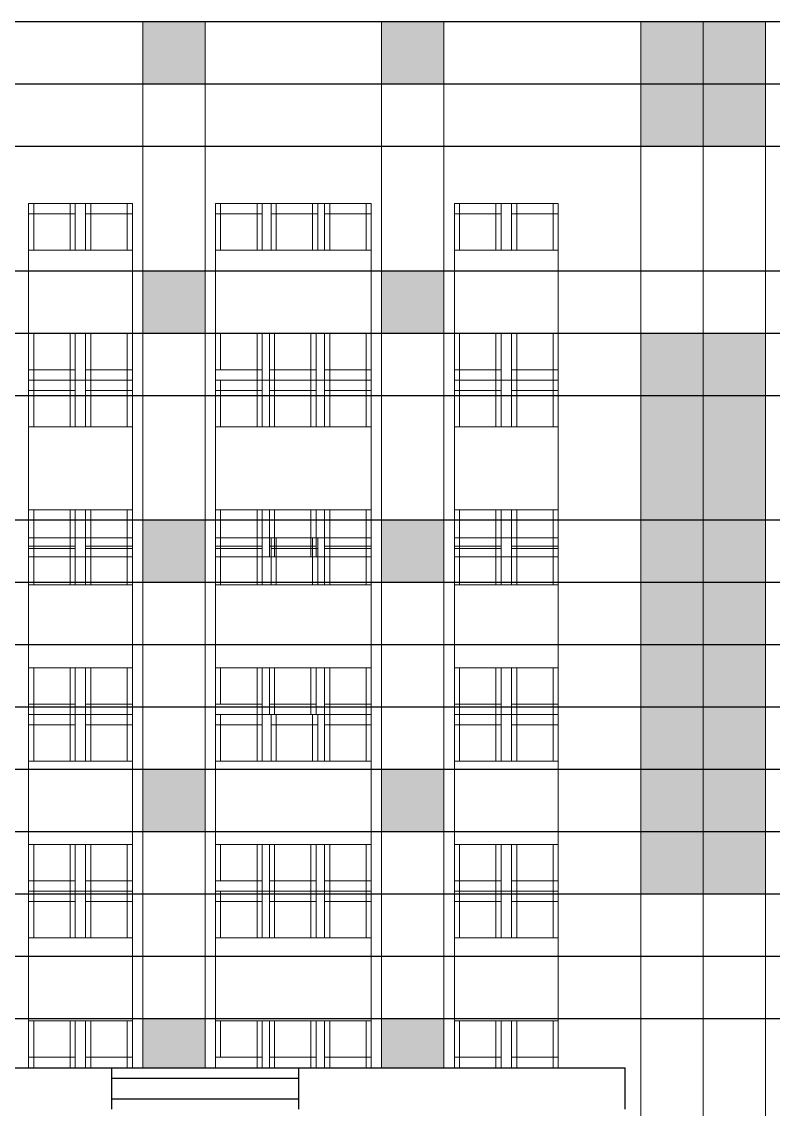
# Model space of a CAD drawing. Header units: inches. Extents: x 101 to 668, y -217 to 99.
# Drawn here: x 487.62 to 494.86, y -61.51 to -51.04 of the extents above; entities that cross this region are included whole.
import ezdxf

# ---------------------------------------------------------------- set-up
doc = ezdxf.new("R2010")
doc.units = ezdxf.units.IN
doc.header["$MEASUREMENT"] = 0
doc.layers.add('FUR', color=1, linetype='Continuous', lineweight=15)

msp = doc.modelspace()

# ---------------------------------------------------------------- hatches: boundary and pattern name
h = msp.add_hatch(color=256)
h.paths.add_polyline_path([(477.58609, -51.04479), (476.98609, -51.04479), (476.98609, -51.64479), (477.58609, -51.64479)])
h.paths.add_polyline_path([(477.58609, -53.44479), (476.98609, -53.44479), (476.98609, -54.04479), (477.58609, -54.04479)])
h.paths.add_polyline_path([(477.58609, -55.84479), (476.98609, -55.84479), (476.98609, -56.44479), (477.58609, -56.44479)])
h.paths.add_polyline_path([(477.58609, -58.24479), (476.98609, -58.24479), (476.98609, -58.84479), (477.58609, -58.84479)])
h.paths.add_polyline_path([(477.58609, -60.64479), (476.98609, -60.64479), (476.98609, -61.11479), (477.58609, -61.11479)])
h.paths.add_polyline_path([(479.88609, -51.04479), (479.28609, -51.04479), (479.28609, -51.64479), (479.88609, -51.64479)])
h.paths.add_polyline_path([(483.48609, -51.04479), (482.88609, -51.04479), (482.88609, -51.64479), (483.48609, -51.64479)])
h.paths.add_polyline_path([(485.78609, -51.04479), (485.18609, -51.04479), (485.18609, -51.64479), (485.78609, -51.64479)])
h.paths.add_polyline_path([(489.38609, -51.04479), (488.78609, -51.04479), (488.78609, -51.64479), (489.38609, -51.64479)])
h.paths.add_polyline_path([(491.68609, -51.04479), (491.08609, -51.04479), (491.08609, -51.64479), (491.68609, -51.64479)])
h.paths.add_polyline_path([(479.88609, -55.84479), (479.28609, -55.84479), (479.28609, -56.44479), (479.88609, -56.44479)])
h.paths.add_polyline_path([(479.88609, -58.24479), (479.28609, -58.24479), (479.28609, -58.84479), (479.88609, -58.84479)])
h.paths.add_polyline_path([(479.88609, -60.64479), (479.28609, -60.64479), (479.28609, -61.11479), (479.88609, -61.11479)])
h.paths.add_polyline_path([(483.48609, -55.84479), (482.88609, -55.84479), (482.88609, -56.44479), (483.48609, -56.44479)])
h.paths.add_polyline_path([(483.48609, -58.24479), (482.88609, -58.24479), (482.88609, -58.84479), (483.48609, -58.84479)])
h.paths.add_polyline_path([(483.48609, -60.64479), (482.88609, -60.64479), (482.88609, -61.11479), (483.28609, -61.11479), (483.28609, -61.11479), (483.48609, -61.11479)])
h.paths.add_polyline_path([(485.78609, -55.84479), (485.18609, -55.84479), (485.18609, -56.44479), (485.78609, -56.44479)])
h.paths.add_polyline_path([(489.38609, -55.84479), (488.78609, -55.84479), (488.78609, -56.44479), (489.38609, -56.44479)])
h.paths.add_polyline_path([(491.68609, -55.84479), (491.08609, -55.84479), (491.08609, -56.44479), (491.68609, -56.44479)])
h.paths.add_polyline_path([(485.78609, -58.24479), (485.18609, -58.24479), (485.18609, -58.84479), (485.78609, -58.84479)])
h.paths.add_polyline_path([(489.38609, -58.24479), (488.78609, -58.24479), (488.78609, -58.84479), (489.38609, -58.84479)])
h.paths.add_polyline_path([(491.68609, -58.24479), (491.08609, -58.24479), (491.08609, -58.84479), (491.68609, -58.84479)])
h.paths.add_polyline_path([(489.38609, -60.64479), (488.78609, -60.64479), (488.78609, -61.11479), (489.38609, -61.11479)])
h.paths.add_polyline_path([(491.68609, -60.64479), (491.08609, -60.64479), (491.08609, -61.11479), (491.48609, -61.11479), (491.68609, -61.11479)])
h = msp.add_hatch(color=256)
h.paths.add_polyline_path([(494.18109, -51.04479), (493.58109, -51.04479), (493.58109, -51.64479), (494.18109, -51.64479)])
h.paths.add_polyline_path([(494.78109, -51.04479), (494.18109, -51.04479), (494.18109, -51.64479), (494.78109, -51.64479)])
h.paths.add_polyline_path([(494.18109, -51.64479), (493.58109, -51.64479), (493.58109, -52.24479), (494.18109, -52.24479)])
h.paths.add_polyline_path([(494.78109, -51.64479), (494.18109, -51.64479), (494.18109, -52.24479), (494.78109, -52.24479)])
h = msp.add_hatch(color=256)
h.paths.add_polyline_path([(479.88609, -53.44479), (479.28609, -53.44479), (479.28609, -54.04479), (479.88609, -54.04479)])
h.paths.add_polyline_path([(483.48609, -53.44479), (482.88609, -53.44479), (482.88609, -54.04479), (483.48609, -54.04479)])
h.paths.add_polyline_path([(485.78609, -53.44479), (485.18609, -53.44479), (485.18609, -54.04479), (485.78609, -54.04479)])
h.paths.add_polyline_path([(489.38609, -53.44479), (488.78609, -53.44479), (488.78609, -54.04479), (489.38609, -54.04479)])
h.paths.add_polyline_path([(491.68609, -53.44479), (491.08609, -53.44479), (491.08609, -54.04479), (491.68609, -54.04479)])
h = msp.add_hatch(color=256)
h.paths.add_polyline_path([(493.58109, -54.64479), (494.18109, -54.64479), (494.18109, -54.04479), (493.58109, -54.04479)])
h.paths.add_polyline_path([(494.78109, -54.64479), (494.78109, -54.04479), (494.18109, -54.04479), (494.18109, -54.64479)])
h.paths.add_polyline_path([(494.18109, -54.64479), (493.58109, -54.64479), (493.58109, -57.64479), (494.18109, -57.64479)])
h.paths.add_polyline_path([(494.78109, -54.64479), (494.18109, -54.64479), (494.18109, -57.64479), (494.78109, -57.64479)])
h.paths.add_polyline_path([(494.18109, -58.24479), (494.18109, -57.64479), (493.58109, -57.64479), (493.58109, -58.24479)])
h.paths.add_polyline_path([(494.78109, -58.24479), (494.78109, -57.64479), (494.18109, -57.64479), (494.18109, -58.24479)])
h.paths.add_polyline_path([(494.18109, -58.84479), (494.18109, -58.24479), (493.58109, -58.24479), (493.58109, -58.84479)])
h.paths.add_polyline_path([(494.78109, -58.84479), (494.78109, -58.24479), (494.18109, -58.24479), (494.18109, -58.84479)])
h.paths.add_polyline_path([(494.18109, -59.44479), (494.18109, -58.84479), (493.58109, -58.84479), (493.58109, -59.44479)])
h.paths.add_polyline_path([(494.18109, -59.44479), (494.78109, -59.44479), (494.78109, -58.84479), (494.18109, -58.84479)])

# ---------------------------------------------------------------- linework, layer by layer
for p, q in [((512.47609, -51.04479), (475.88609, -51.04479)), ((512.47609, -51.64479), (475.88609, -51.64479)), ((512.47609, -52.24479), (475.88609, -52.24479)), ((512.47609, -53.44479), (475.88609, -53.44479)), ((512.47609, -54.04479), (475.88609, -54.04479)), ((512.47609, -54.64479), (475.88609, -54.64479)), ((512.47609, -55.84479), (475.88609, -55.84479)), ((512.47609, -56.44479), (475.88609, -56.44479)), ((512.47609, -57.04479), (475.88609, -57.04479)), ((512.47609, -57.64479), (475.88609, -57.64479)), ((512.47609, -58.24479), (475.88609, -58.24479)), ((512.47609, -58.84479), (475.88609, -58.84479)), ((512.47609, -59.44479), (475.88609, -59.44479)), ((512.47609, -60.04479), (475.88609, -60.04479)), ((512.47609, -60.64479), (475.88609, -60.64479)), ((475.88609, -61.11479), (493.43109, -61.11479)), ((488.48609, -61.11479), (488.48609, -61.51479)), ((488.48609, -61.11479), (488.48609, -61.51479)), ((490.28609, -61.11479), (490.28609, -61.51479)), ((493.43109, -61.51479), (493.43109, -61.11479)), ((488.48609, -61.21479), (490.28609, -61.21479)), ((488.48609, -61.41479), (490.28609, -61.41479))]:
    msp.add_line(p, q)
at = {"layer": 'FUR', "lineweight": 20}
for p, q in [((488.78609, -51.04479), (488.78609, -61.11479)), ((489.38609, -51.04479), (489.38609, -61.11479)), ((491.08609, -51.04479), (491.08609, -61.11479)), ((491.68609, -51.04479), (491.68609, -61.11479)), ((493.58109, -51.04479), (493.58109, -66.06479)), ((494.18109, -51.04479), (494.18109, -66.06479)), ((494.78109, -51.04479), (494.78109, -66.06479)), ((487.68609, -52.79479), (487.68609, -54.49479)), ((487.68609, -52.79479), (488.13609, -52.79479)), ((487.68609, -52.79479), (488.68609, -52.79479)), ((487.73609, -52.79479), (487.73609, -53.24479)), ((488.08609, -52.79479), (488.08609, -53.24479)), ((488.13609, -52.79479), (488.13609, -53.24479)), ((488.23609, -52.79479), (488.68609, -52.79479)), ((488.23609, -52.79479), (488.23609, -53.24479)), ((488.28609, -52.79479), (488.28609, -53.24479)), ((488.63609, -52.79479), (488.63609, -53.24479)), ((488.68609, -52.79479), (488.68609, -53.24479)), ((488.68609, -52.79479), (488.68609, -54.04479)), ((489.48609, -52.79479), (489.48609, -54.04479)), ((489.48609, -52.79479), (489.48609, -53.24479)), ((489.48609, -52.79479), (489.93609, -52.79479)), ((489.48609, -52.79479), (490.98609, -52.79479)), ((489.53609, -52.79479), (489.53609, -53.24479)), ((489.88609, -52.79479), (489.88609, -53.24479)), ((489.93609, -52.79479), (489.93609, -53.24479)), ((490.02074, -52.79479), (490.02074, -53.24479)), ((490.07074, -52.79479), (490.07074, -53.24479)), ((490.13609, -52.79479), (490.58609, -52.79479)), ((490.42074, -52.79479), (490.42074, -53.24479)), ((490.47074, -52.79479), (490.47074, -53.24479)), ((490.53609, -52.79479), (490.53609, -53.24479)), ((490.58609, -52.79479), (490.58609, -53.24479)), ((490.93609, -52.79479), (490.93609, -53.24479)), ((490.98609, -52.79479), (490.98609, -54.49479)), ((490.98609, -52.79479), (490.98609, -53.24479)), ((491.78609, -52.79479), (491.78609, -54.49479)), ((491.78609, -52.79479), (491.78609, -54.49479)), ((491.78609, -52.79479), (492.23609, -52.79479)), ((491.78609, -52.79479), (492.78609, -52.79479)), ((491.78609, -52.79479), (491.78609, -54.49479)), ((491.78609, -52.79479), (492.23609, -52.79479)), ((491.78609, -52.79479), (492.78609, -52.79479)), ((491.83609, -52.79479), (491.83609, -53.24479)), ((491.83609, -52.79479), (491.83609, -53.24479)), ((492.18609, -52.79479), (492.18609, -53.24479)), ((492.18609, -52.79479), (492.18609, -53.24479)), ((492.23609, -52.79479), (492.23609, -53.24479)), ((492.23609, -52.79479), (492.23609, -53.24479)), ((492.33609, -52.79479), (492.78609, -52.79479)), ((492.33609, -52.79479), (492.33609, -53.24479)), ((492.33609, -52.79479), (492.78609, -52.79479)), ((492.33609, -52.79479), (492.33609, -53.24479)), ((492.38609, -52.79479), (492.38609, -53.24479)), ((492.38609, -52.79479), (492.38609, -53.24479)), ((492.73609, -52.79479), (492.73609, -53.24479)), ((492.73609, -52.79479), (492.73609, -53.24479)), ((492.78609, -52.79479), (492.78609, -53.24479)), ((492.78609, -52.79479), (492.78609, -54.04479)), ((492.78609, -52.79479), (492.78609, -53.24479)), ((492.78609, -52.79479), (492.78609, -54.04479)), ((488.13609, -52.89479), (487.68609, -52.89479)), ((488.68609, -52.89479), (488.23609, -52.89479)), ((489.93609, -52.89479), (489.48609, -52.89479)), ((490.47074, -52.89479), (490.02074, -52.89479)), ((490.98609, -52.89479), (490.53609, -52.89479)), ((492.23609, -52.89479), (491.78609, -52.89479)), ((492.23609, -52.89479), (491.78609, -52.89479)), ((492.78609, -52.89479), (492.33609, -52.89479)), ((492.78609, -52.89479), (492.33609, -52.89479)), ((488.23609, -53.04479), (488.23609, -53.24479)), ((489.48609, -53.04479), (489.48609, -53.24479)), ((490.02074, -53.04479), (490.02074, -53.24479)), ((492.33609, -53.04479), (492.33609, -53.24479)), ((492.33609, -53.04479), (492.33609, -53.24479)), ((487.68609, -53.24479), (488.23609, -53.24479)), ((488.23609, -53.24479), (488.68609, -53.24479)), ((489.48609, -53.24479), (490.02074, -53.24479)), ((489.48609, -53.24479), (489.48609, -54.04479)), ((490.02074, -53.24479), (490.53609, -53.24479)), ((490.53609, -53.24479), (490.98609, -53.24479)), ((491.78609, -53.24479), (492.33609, -53.24479)), ((491.78609, -53.24479), (492.33609, -53.24479)), ((492.33609, -53.24479), (492.78609, -53.24479)), ((492.33609, -53.24479), (492.78609, -53.24479)), ((487.68609, -54.04479), (488.23609, -54.04479)), ((487.73609, -54.04479), (487.73609, -54.49479)), ((488.08609, -54.04479), (488.08609, -54.49479)), ((488.13609, -54.04479), (488.13609, -54.49479)), ((488.23609, -54.04479), (488.68609, -54.04479)), ((488.23609, -54.04479), (488.23609, -54.49479)), ((488.28609, -54.04479), (488.28609, -54.49479)), ((488.63609, -54.04479), (488.63609, -54.49479)), ((488.68609, -54.04479), (488.68609, -54.49479)), ((488.68609, -54.04479), (488.68609, -54.49479)), ((489.48609, -54.04479), (490.0053, -54.04479)), ((489.48609, -54.04479), (489.48609, -54.49479)), ((489.53609, -54.04479), (489.53609, -54.39479)), ((489.88609, -54.04479), (489.88609, -54.49479)), ((489.93609, -54.04479), (489.93609, -54.49479)), ((490.0053, -54.04479), (490.53609, -54.04479)), ((490.0053, -54.04479), (490.0053, -54.49479)), ((490.0553, -54.04479), (490.0553, -54.49479)), ((490.4053, -54.04479), (490.4053, -54.49479)), ((490.4553, -54.04479), (490.4553, -54.49479)), ((490.53609, -54.04479), (490.98609, -54.04479)), ((490.53609, -54.04479), (490.53609, -54.49479)), ((490.58609, -54.04479), (490.58609, -54.49479)), ((490.93609, -54.04479), (490.93609, -54.49479)), ((490.98609, -54.04479), (490.98609, -54.49479)), ((491.78609, -54.04479), (492.33609, -54.04479)), ((491.78609, -54.04479), (492.33609, -54.04479)), ((491.83609, -54.04479), (491.83609, -54.49479)), ((491.83609, -54.04479), (491.83609, -54.49479)), ((492.18609, -54.04479), (492.18609, -54.49479)), ((492.18609, -54.04479), (492.18609, -54.49479)), ((492.23609, -54.04479), (492.23609, -54.49479)), ((492.23609, -54.04479), (492.23609, -54.49479)), ((492.33609, -54.04479), (492.78609, -54.04479)), ((492.33609, -54.04479), (492.33609, -54.49479)), ((492.33609, -54.04479), (492.78609, -54.04479)), ((492.33609, -54.04479), (492.33609, -54.49479)), ((492.38609, -54.04479), (492.38609, -54.49479)), ((492.38609, -54.04479), (492.38609, -54.49479)), ((492.73609, -54.04479), (492.73609, -54.49479)), ((492.73609, -54.04479), (492.73609, -54.49479)), ((492.78609, -54.04479), (492.78609, -54.49479)), ((492.78609, -54.04479), (492.78609, -54.49479)), ((492.78609, -54.04479), (492.78609, -54.49479)), ((492.78609, -54.04479), (492.78609, -54.49479)), ((487.68609, -54.39479), (488.13609, -54.39479)), ((488.23609, -54.39479), (488.68609, -54.39479)), ((489.48609, -54.39479), (489.93609, -54.39479)), ((490.0053, -54.39479), (490.4553, -54.39479)), ((490.53609, -54.39479), (490.98609, -54.39479)), ((491.78609, -54.39479), (492.23609, -54.39479)), ((491.78609, -54.39479), (492.23609, -54.39479)), ((492.33609, -54.39479), (492.78609, -54.39479)), ((492.33609, -54.39479), (492.78609, -54.39479)), ((487.68609, -54.49479), (488.13609, -54.49479)), ((487.68609, -54.49479), (488.68609, -54.49479)), ((487.68609, -54.49479), (487.68609, -56.19479)), ((487.68609, -54.49479), (487.68609, -56.19479)), ((487.68609, -54.49479), (488.13609, -54.49479)), ((487.68609, -54.49479), (488.68609, -54.49479)), ((487.73609, -54.49479), (487.73609, -54.94479)), ((488.08609, -54.49479), (488.08609, -54.94479)), ((488.13609, -54.49479), (488.13609, -54.94479)), ((488.23609, -54.49479), (488.68609, -54.49479)), ((488.23609, -54.49479), (488.23609, -54.94479)), ((488.28609, -54.49479), (488.28609, -54.94479)), ((488.33609, -54.49479), (488.68609, -54.49479)), ((488.63609, -54.49479), (488.63609, -54.94479)), ((488.68609, -54.49479), (488.68609, -54.94479)), ((488.68609, -54.49479), (488.68609, -55.74479)), ((489.48609, -54.49479), (489.93609, -54.49479)), ((489.48609, -54.49479), (490.98609, -54.49479)), ((489.48609, -54.49479), (489.48609, -55.74479)), ((489.48609, -54.49479), (489.48609, -54.94479)), ((489.48609, -54.49479), (489.93609, -54.49479)), ((489.48609, -54.49479), (490.98609, -54.49479)), ((489.53609, -54.49479), (489.53609, -54.94479)), ((489.88609, -54.49479), (489.88609, -54.94479)), ((489.93609, -54.49479), (489.93609, -54.94479)), ((490.0053, -54.49479), (490.0053, -54.94479)), ((490.0553, -54.49479), (490.0553, -54.94479)), ((490.13609, -54.49479), (490.58609, -54.49479)), ((490.13609, -54.49479), (490.58609, -54.49479)), ((490.4053, -54.49479), (490.4053, -54.94479)), ((490.4553, -54.49479), (490.4553, -54.94479)), ((490.53609, -54.49479), (490.53609, -54.94479)), ((490.58609, -54.49479), (490.58609, -54.94479)), ((490.93609, -54.49479), (490.93609, -54.94479)), ((490.98609, -54.49479), (490.98609, -56.19479)), ((490.98609, -54.49479), (490.98609, -54.94479)), ((491.78609, -54.49479), (492.23609, -54.49479)), ((491.78609, -54.49479), (492.78609, -54.49479)), ((491.78609, -54.49479), (492.23609, -54.49479)), ((491.78609, -54.49479), (492.78609, -54.49479)), ((491.78609, -54.49479), (491.78609, -56.19479)), ((491.78609, -54.49479), (491.78609, -56.19479)), ((491.78609, -54.49479), (492.23609, -54.49479)), ((491.78609, -54.49479), (492.78609, -54.49479)), ((491.83609, -54.49479), (491.83609, -54.94479)), ((492.18609, -54.49479), (492.18609, -54.94479)), ((492.23609, -54.49479), (492.23609, -54.94479)), ((492.33609, -54.49479), (492.78609, -54.49479)), ((492.33609, -54.49479), (492.33609, -54.94479)), ((492.38609, -54.49479), (492.38609, -54.94479)), ((492.43609, -54.49479), (492.78609, -54.49479)), ((492.43609, -54.49479), (492.78609, -54.49479)), ((492.73609, -54.49479), (492.73609, -54.94479)), ((492.78609, -54.49479), (492.78609, -54.94479)), ((492.78609, -54.49479), (492.78609, -55.74479)), ((488.13609, -54.59479), (487.68609, -54.59479)), ((488.68609, -54.59479), (488.23609, -54.59479)), ((489.93609, -54.59479), (489.48609, -54.59479)), ((490.4553, -54.59479), (490.0053, -54.59479)), ((490.98609, -54.59479), (490.53609, -54.59479)), ((492.23609, -54.59479), (491.78609, -54.59479)), ((492.78609, -54.59479), (492.33609, -54.59479)), ((488.23609, -54.74479), (488.23609, -54.94479)), ((489.48609, -54.74479), (489.48609, -54.94479)), ((492.33609, -54.74479), (492.33609, -54.94479)), ((487.68609, -54.94479), (488.23609, -54.94479)), ((488.23609, -54.94479), (488.68609, -54.94479)), ((489.48609, -54.94479), (490.02074, -54.94479)), ((489.48609, -54.94479), (489.48609, -55.74479)), ((490.02074, -54.94479), (490.53609, -54.94479)), ((490.53609, -54.94479), (490.98609, -54.94479)), ((491.78609, -54.94479), (492.33609, -54.94479)), ((492.33609, -54.94479), (492.78609, -54.94479)), ((487.68609, -55.74479), (488.23609, -55.74479)), ((487.73609, -55.74479), (487.73609, -56.19479)), ((488.08609, -55.74479), (488.08609, -56.19479)), ((488.13609, -55.74479), (488.13609, -56.19479)), ((488.23609, -55.74479), (488.68609, -55.74479)), ((488.23609, -55.74479), (488.23609, -56.19479)), ((488.28609, -55.74479), (488.28609, -56.19479)), ((488.63609, -55.74479), (488.63609, -56.19479)), ((488.68609, -55.74479), (488.68609, -56.19479)), ((488.68609, -55.74479), (488.68609, -56.19479)), ((489.48609, -55.74479), (490.0053, -55.74479)), ((489.48609, -55.74479), (489.48609, -56.19479)), ((489.53609, -55.74479), (489.53609, -56.09479)), ((489.88609, -55.74479), (489.88609, -56.19479)), ((489.93609, -55.74479), (489.93609, -56.19479)), ((490.0053, -55.74479), (490.53609, -55.74479)), ((490.0053, -55.74479), (490.0053, -56.19479)), ((490.0553, -55.74479), (490.0553, -56.19479)), ((490.4053, -55.74479), (490.4053, -56.19479)), ((490.4553, -55.74479), (490.4553, -56.19479)), ((490.53609, -55.74479), (490.98609, -55.74479)), ((490.53609, -55.74479), (490.53609, -56.19479)), ((490.58609, -55.74479), (490.58609, -56.19479)), ((490.93609, -55.74479), (490.93609, -56.19479)), ((490.98609, -55.74479), (490.98609, -56.19479)), ((491.78609, -55.74479), (492.33609, -55.74479)), ((491.83609, -55.74479), (491.83609, -56.19479)), ((492.18609, -55.74479), (492.18609, -56.19479)), ((492.23609, -55.74479), (492.23609, -56.19479)), ((492.33609, -55.74479), (492.78609, -55.74479)), ((492.33609, -55.74479), (492.33609, -56.19479)), ((492.38609, -55.74479), (492.38609, -56.19479)), ((492.73609, -55.74479), (492.73609, -56.19479)), ((492.78609, -55.74479), (492.78609, -56.19479)), ((492.78609, -55.74479), (492.78609, -56.19479)), ((487.68609, -56.01479), (487.68609, -57.71479)), ((487.68609, -56.01479), (488.13609, -56.01479)), ((487.68609, -56.01479), (488.68609, -56.01479)), ((487.68609, -56.09479), (488.13609, -56.09479)), ((488.13609, -56.11479), (487.68609, -56.11479)), ((487.73609, -56.01479), (487.73609, -56.46479)), ((488.08609, -56.01479), (488.08609, -56.46479)), ((488.13609, -56.01479), (488.13609, -56.46479)), ((488.23609, -56.01479), (488.68609, -56.01479)), ((488.23609, -56.01479), (488.23609, -56.46479)), ((488.23609, -56.09479), (488.68609, -56.09479)), ((488.68609, -56.11479), (488.23609, -56.11479)), ((488.28609, -56.01479), (488.28609, -56.46479)), ((488.63609, -56.01479), (488.63609, -56.46479)), ((488.68609, -56.01479), (488.68609, -56.46479)), ((488.68609, -56.01479), (488.68609, -57.26479)), ((489.48609, -56.01479), (489.48609, -57.26479)), ((489.48609, -56.01479), (489.48609, -56.46479)), ((489.48609, -56.01479), (489.93609, -56.01479)), ((489.48609, -56.01479), (490.98609, -56.01479)), ((489.48609, -56.09479), (489.93609, -56.09479)), ((489.93609, -56.11479), (489.48609, -56.11479)), ((489.53609, -56.01479), (489.53609, -56.46479)), ((489.88609, -56.01479), (489.88609, -56.46479)), ((489.93609, -56.01479), (489.93609, -56.46479)), ((490.0053, -56.09479), (490.4553, -56.09479)), ((490.02074, -56.01479), (490.02074, -56.46479)), ((490.47074, -56.11479), (490.02074, -56.11479)), ((490.07074, -56.01479), (490.07074, -56.46479)), ((490.13609, -56.01479), (490.58609, -56.01479)), ((490.42074, -56.01479), (490.42074, -56.46479)), ((490.47074, -56.01479), (490.47074, -56.46479)), ((490.53609, -56.01479), (490.53609, -56.46479)), ((490.53609, -56.09479), (490.98609, -56.09479)), ((490.98609, -56.11479), (490.53609, -56.11479)), ((490.58609, -56.01479), (490.58609, -56.46479)), ((490.93609, -56.01479), (490.93609, -56.46479)), ((490.98609, -56.01479), (490.98609, -57.71479)), ((490.98609, -56.01479), (490.98609, -56.46479)), ((491.78609, -56.01479), (491.78609, -57.71479)), ((491.78609, -56.01479), (491.78609, -57.71479)), ((491.78609, -56.01479), (492.23609, -56.01479)), ((491.78609, -56.01479), (492.78609, -56.01479)), ((491.78609, -56.01479), (491.78609, -57.71479)), ((491.78609, -56.01479), (492.23609, -56.01479)), ((491.78609, -56.01479), (492.78609, -56.01479)), ((491.78609, -56.09479), (492.23609, -56.09479)), ((492.23609, -56.11479), (491.78609, -56.11479)), ((492.23609, -56.11479), (491.78609, -56.11479)), ((491.83609, -56.01479), (491.83609, -56.46479)), ((491.83609, -56.01479), (491.83609, -56.46479)), ((492.18609, -56.01479), (492.18609, -56.46479)), ((492.18609, -56.01479), (492.18609, -56.46479)), ((492.23609, -56.01479), (492.23609, -56.46479)), ((492.23609, -56.01479), (492.23609, -56.46479)), ((492.33609, -56.01479), (492.78609, -56.01479)), ((492.33609, -56.01479), (492.33609, -56.46479)), ((492.33609, -56.01479), (492.78609, -56.01479)), ((492.33609, -56.01479), (492.33609, -56.46479)), ((492.33609, -56.09479), (492.78609, -56.09479)), ((492.78609, -56.11479), (492.33609, -56.11479)), ((492.78609, -56.11479), (492.33609, -56.11479)), ((492.38609, -56.01479), (492.38609, -56.46479)), ((492.38609, -56.01479), (492.38609, -56.46479)), ((492.73609, -56.01479), (492.73609, -56.46479)), ((492.73609, -56.01479), (492.73609, -56.46479)), ((492.78609, -56.01479), (492.78609, -56.46479)), ((492.78609, -56.01479), (492.78609, -57.26479)), ((492.78609, -56.01479), (492.78609, -56.46479)), ((492.78609, -56.01479), (492.78609, -57.26479)), ((487.68609, -56.19479), (488.13609, -56.19479)), ((487.68609, -56.19479), (488.68609, -56.19479)), ((488.33609, -56.19479), (488.68609, -56.19479)), ((489.48609, -56.19479), (489.93609, -56.19479)), ((489.48609, -56.19479), (490.98609, -56.19479)), ((490.13609, -56.19479), (490.58609, -56.19479)), ((491.78609, -56.19479), (492.23609, -56.19479)), ((491.78609, -56.19479), (492.78609, -56.19479)), ((492.43609, -56.19479), (492.78609, -56.19479)), ((488.23609, -56.26479), (488.23609, -56.46479)), ((489.48609, -56.26479), (489.48609, -56.46479)), ((490.02074, -56.26479), (490.02074, -56.46479)), ((492.33609, -56.26479), (492.33609, -56.46479)), ((492.33609, -56.26479), (492.33609, -56.46479)), ((487.68609, -56.46479), (488.23609, -56.46479)), ((488.23609, -56.46479), (488.68609, -56.46479)), ((489.48609, -56.46479), (490.02074, -56.46479)), ((489.48609, -56.46479), (489.48609, -57.26479)), ((490.02074, -56.46479), (490.53609, -56.46479)), ((490.53609, -56.46479), (490.98609, -56.46479)), ((491.78609, -56.46479), (492.33609, -56.46479)), ((491.78609, -56.46479), (492.33609, -56.46479)), ((492.33609, -56.46479), (492.78609, -56.46479)), ((492.33609, -56.46479), (492.78609, -56.46479)), ((487.68609, -57.26479), (488.23609, -57.26479)), ((487.73609, -57.26479), (487.73609, -57.71479)), ((488.08609, -57.26479), (488.08609, -57.71479)), ((488.13609, -57.26479), (488.13609, -57.71479)), ((488.23609, -57.26479), (488.68609, -57.26479)), ((488.23609, -57.26479), (488.23609, -57.71479)), ((488.28609, -57.26479), (488.28609, -57.71479)), ((488.63609, -57.26479), (488.63609, -57.71479)), ((488.68609, -57.26479), (488.68609, -57.71479)), ((488.68609, -57.26479), (488.68609, -57.71479)), ((489.48609, -57.26479), (490.0053, -57.26479)), ((489.48609, -57.26479), (489.48609, -57.71479)), ((489.53609, -57.26479), (489.53609, -57.61479)), ((489.88609, -57.26479), (489.88609, -57.71479)), ((489.93609, -57.26479), (489.93609, -57.71479)), ((490.0053, -57.26479), (490.53609, -57.26479)), ((490.0053, -57.26479), (490.0053, -57.71479)), ((490.0553, -57.26479), (490.0553, -57.71479)), ((490.4053, -57.26479), (490.4053, -57.71479)), ((490.4553, -57.26479), (490.4553, -57.71479)), ((490.53609, -57.26479), (490.98609, -57.26479)), ((490.53609, -57.26479), (490.53609, -57.71479)), ((490.58609, -57.26479), (490.58609, -57.71479)), ((490.93609, -57.26479), (490.93609, -57.71479)), ((490.98609, -57.26479), (490.98609, -57.71479)), ((491.78609, -57.26479), (492.33609, -57.26479)), ((491.78609, -57.26479), (492.33609, -57.26479)), ((491.83609, -57.26479), (491.83609, -57.71479)), ((491.83609, -57.26479), (491.83609, -57.71479)), ((492.18609, -57.26479), (492.18609, -57.71479)), ((492.18609, -57.26479), (492.18609, -57.71479)), ((492.23609, -57.26479), (492.23609, -57.71479)), ((492.23609, -57.26479), (492.23609, -57.71479)), ((492.33609, -57.26479), (492.78609, -57.26479)), ((492.33609, -57.26479), (492.33609, -57.71479)), ((492.33609, -57.26479), (492.78609, -57.26479)), ((492.33609, -57.26479), (492.33609, -57.71479)), ((492.38609, -57.26479), (492.38609, -57.71479)), ((492.38609, -57.26479), (492.38609, -57.71479)), ((492.73609, -57.26479), (492.73609, -57.71479)), ((492.73609, -57.26479), (492.73609, -57.71479)), ((492.78609, -57.26479), (492.78609, -57.71479)), ((492.78609, -57.26479), (492.78609, -57.71479)), ((492.78609, -57.26479), (492.78609, -57.71479)), ((492.78609, -57.26479), (492.78609, -57.71479)), ((487.68609, -57.61479), (488.13609, -57.61479)), ((488.23609, -57.61479), (488.68609, -57.61479)), ((489.48609, -57.61479), (489.93609, -57.61479)), ((490.0053, -57.61479), (490.4553, -57.61479)), ((490.53609, -57.61479), (490.98609, -57.61479)), ((491.78609, -57.61479), (492.23609, -57.61479)), ((491.78609, -57.61479), (492.23609, -57.61479)), ((492.33609, -57.61479), (492.78609, -57.61479)), ((492.33609, -57.61479), (492.78609, -57.61479)), ((487.68609, -57.71479), (487.68609, -59.41479)), ((487.68609, -57.71479), (487.68609, -59.41479)), ((487.68609, -57.71479), (488.13609, -57.71479)), ((487.68609, -57.71479), (488.68609, -57.71479)), ((487.68609, -57.71479), (488.13609, -57.71479)), ((487.68609, -57.71479), (488.68609, -57.71479)), ((487.68609, -57.71479), (488.13609, -57.71479)), ((487.68609, -57.71479), (488.68609, -57.71479)), ((487.73609, -57.71479), (487.73609, -58.16479)), ((488.08609, -57.71479), (488.08609, -58.16479)), ((488.13609, -57.71479), (488.13609, -58.16479)), ((488.23609, -57.71479), (488.68609, -57.71479)), ((488.23609, -57.71479), (488.23609, -58.16479)), ((488.23609, -57.71479), (488.68609, -57.71479)), ((488.28609, -57.71479), (488.28609, -58.16479)), ((488.33609, -57.71479), (488.68609, -57.71479)), ((488.63609, -57.71479), (488.63609, -58.16479)), ((488.68609, -57.71479), (488.68609, -58.16479)), ((488.68609, -57.71479), (488.68609, -58.96479)), ((489.48609, -57.71479), (489.48609, -58.96479)), ((489.48609, -57.71479), (489.48609, -58.16479)), ((489.48609, -57.71479), (489.93609, -57.71479)), ((489.48609, -57.71479), (490.98609, -57.71479)), ((489.48609, -57.71479), (489.93609, -57.71479)), ((489.48609, -57.71479), (490.98609, -57.71479)), ((489.48609, -57.71479), (489.93609, -57.71479)), ((489.48609, -57.71479), (490.98609, -57.71479)), ((489.53609, -57.71479), (489.53609, -58.16479)), ((489.88609, -57.71479), (489.88609, -58.16479)), ((489.93609, -57.71479), (489.93609, -58.16479)), ((490.02074, -57.71479), (490.02074, -58.16479)), ((490.07074, -57.71479), (490.07074, -58.16479)), ((490.13609, -57.71479), (490.58609, -57.71479)), ((490.13609, -57.71479), (490.58609, -57.71479)), ((490.13609, -57.71479), (490.58609, -57.71479)), ((490.42074, -57.71479), (490.42074, -58.16479)), ((490.47074, -57.71479), (490.47074, -58.16479)), ((490.53609, -57.71479), (490.53609, -58.16479)), ((490.58609, -57.71479), (490.58609, -58.16479)), ((490.93609, -57.71479), (490.93609, -58.16479)), ((490.98609, -57.71479), (490.98609, -59.41479)), ((490.98609, -57.71479), (490.98609, -58.16479)), ((491.78609, -57.71479), (491.78609, -59.41479)), ((491.78609, -57.71479), (491.78609, -59.41479)), ((491.78609, -57.71479), (492.23609, -57.71479)), ((491.78609, -57.71479), (492.78609, -57.71479)), ((491.78609, -57.71479), (492.23609, -57.71479)), ((491.78609, -57.71479), (492.78609, -57.71479)), ((491.78609, -57.71479), (492.23609, -57.71479)), ((491.78609, -57.71479), (492.78609, -57.71479)), ((491.78609, -57.71479), (492.23609, -57.71479)), ((491.78609, -57.71479), (492.78609, -57.71479)), ((491.83609, -57.71479), (491.83609, -58.16479)), ((492.18609, -57.71479), (492.18609, -58.16479)), ((492.23609, -57.71479), (492.23609, -58.16479)), ((492.33609, -57.71479), (492.78609, -57.71479)), ((492.33609, -57.71479), (492.33609, -58.16479)), ((492.33609, -57.71479), (492.78609, -57.71479)), ((492.38609, -57.71479), (492.38609, -58.16479)), ((492.43609, -57.71479), (492.78609, -57.71479)), ((492.43609, -57.71479), (492.78609, -57.71479)), ((492.73609, -57.71479), (492.73609, -58.16479)), ((492.78609, -57.71479), (492.78609, -58.16479)), ((492.78609, -57.71479), (492.78609, -58.96479)), ((488.13609, -57.81479), (487.68609, -57.81479)), ((488.68609, -57.81479), (488.23609, -57.81479)), ((489.93609, -57.81479), (489.48609, -57.81479)), ((490.47074, -57.81479), (490.02074, -57.81479)), ((490.98609, -57.81479), (490.53609, -57.81479)), ((492.23609, -57.81479), (491.78609, -57.81479)), ((492.78609, -57.81479), (492.33609, -57.81479)), ((488.23609, -57.96479), (488.23609, -58.16479)), ((489.48609, -57.96479), (489.48609, -58.16479)), ((490.02074, -57.96479), (490.02074, -58.16479)), ((492.33609, -57.96479), (492.33609, -58.16479)), ((487.68609, -58.16479), (488.23609, -58.16479)), ((488.23609, -58.16479), (488.68609, -58.16479)), ((489.48609, -58.16479), (490.02074, -58.16479)), ((489.48609, -58.16479), (489.48609, -58.96479)), ((490.02074, -58.16479), (490.53609, -58.16479)), ((490.53609, -58.16479), (490.98609, -58.16479)), ((491.78609, -58.16479), (492.33609, -58.16479)), ((492.33609, -58.16479), (492.78609, -58.16479)), ((487.68609, -58.96479), (488.23609, -58.96479)), ((487.73609, -58.96479), (487.73609, -59.41479)), ((488.08609, -58.96479), (488.08609, -59.41479)), ((488.13609, -58.96479), (488.13609, -59.41479)), ((488.23609, -58.96479), (488.68609, -58.96479)), ((488.23609, -58.96479), (488.23609, -59.41479)), ((488.28609, -58.96479), (488.28609, -59.41479)), ((488.63609, -58.96479), (488.63609, -59.41479)), ((488.68609, -58.96479), (488.68609, -59.41479)), ((488.68609, -58.96479), (488.68609, -59.41479)), ((489.48609, -58.96479), (490.0053, -58.96479)), ((489.48609, -58.96479), (489.48609, -59.41479)), ((489.53609, -58.96479), (489.53609, -59.31479)), ((489.88609, -58.96479), (489.88609, -59.41479)), ((489.93609, -58.96479), (489.93609, -59.41479)), ((490.0053, -58.96479), (490.53609, -58.96479)), ((490.0053, -58.96479), (490.0053, -59.41479)), ((490.0553, -58.96479), (490.0553, -59.41479)), ((490.4053, -58.96479), (490.4053, -59.41479)), ((490.4553, -58.96479), (490.4553, -59.41479)), ((490.53609, -58.96479), (490.98609, -58.96479)), ((490.53609, -58.96479), (490.53609, -59.41479)), ((490.58609, -58.96479), (490.58609, -59.41479)), ((490.93609, -58.96479), (490.93609, -59.41479)), ((490.98609, -58.96479), (490.98609, -59.41479)), ((491.78609, -58.96479), (492.33609, -58.96479)), ((491.83609, -58.96479), (491.83609, -59.41479)), ((492.18609, -58.96479), (492.18609, -59.41479)), ((492.23609, -58.96479), (492.23609, -59.41479)), ((492.33609, -58.96479), (492.78609, -58.96479)), ((492.33609, -58.96479), (492.33609, -59.41479)), ((492.38609, -58.96479), (492.38609, -59.41479)), ((492.73609, -58.96479), (492.73609, -59.41479)), ((492.78609, -58.96479), (492.78609, -59.41479)), ((492.78609, -58.96479), (492.78609, -59.41479)), ((487.68609, -59.31479), (488.13609, -59.31479)), ((488.23609, -59.31479), (488.68609, -59.31479)), ((489.48609, -59.31479), (489.93609, -59.31479)), ((490.0053, -59.31479), (490.4553, -59.31479)), ((490.53609, -59.31479), (490.98609, -59.31479)), ((491.78609, -59.31479), (492.23609, -59.31479)), ((492.33609, -59.31479), (492.78609, -59.31479)), ((487.68609, -59.41479), (488.13609, -59.41479)), ((487.68609, -59.41479), (488.68609, -59.41479)), ((487.68609, -59.41479), (487.68609, -61.11479)), ((487.68609, -59.41479), (487.68609, -61.11479)), ((487.68609, -59.41479), (488.13609, -59.41479)), ((487.68609, -59.41479), (488.68609, -59.41479)), ((487.73609, -59.41479), (487.73609, -59.86479)), ((488.08609, -59.41479), (488.08609, -59.86479)), ((488.13609, -59.41479), (488.13609, -59.86479)), ((488.23609, -59.41479), (488.68609, -59.41479)), ((488.23609, -59.41479), (488.23609, -59.86479)), ((488.28609, -59.41479), (488.28609, -59.86479)), ((488.33609, -59.41479), (488.68609, -59.41479)), ((488.63609, -59.41479), (488.63609, -59.86479)), ((488.68609, -59.41479), (488.68609, -59.86479)), ((488.68609, -59.41479), (488.68609, -60.66479)), ((489.48609, -59.41479), (489.93609, -59.41479)), ((489.48609, -59.41479), (490.98609, -59.41479)), ((489.48609, -59.41479), (489.48609, -60.66479)), ((489.48609, -59.41479), (489.48609, -59.86479)), ((489.48609, -59.41479), (489.93609, -59.41479)), ((489.48609, -59.41479), (490.98609, -59.41479)), ((489.53609, -59.41479), (489.53609, -59.86479)), ((489.88609, -59.41479), (489.88609, -59.86479)), ((489.93609, -59.41479), (489.93609, -59.86479)), ((490.0053, -59.41479), (490.0053, -59.86479)), ((490.0553, -59.41479), (490.0553, -59.86479)), ((490.13609, -59.41479), (490.58609, -59.41479)), ((490.13609, -59.41479), (490.58609, -59.41479)), ((490.4053, -59.41479), (490.4053, -59.86479)), ((490.4553, -59.41479), (490.4553, -59.86479)), ((490.53609, -59.41479), (490.53609, -59.86479)), ((490.58609, -59.41479), (490.58609, -59.86479)), ((490.93609, -59.41479), (490.93609, -59.86479)), ((490.98609, -59.41479), (490.98609, -61.11479)), ((490.98609, -59.41479), (490.98609, -59.86479)), ((491.78609, -59.41479), (492.23609, -59.41479)), ((491.78609, -59.41479), (492.78609, -59.41479)), ((491.78609, -59.41479), (491.78609, -61.11479)), ((491.78609, -59.41479), (491.78609, -61.11479)), ((491.78609, -59.41479), (492.23609, -59.41479)), ((491.78609, -59.41479), (492.78609, -59.41479)), ((491.83609, -59.41479), (491.83609, -59.86479)), ((492.18609, -59.41479), (492.18609, -59.86479)), ((492.23609, -59.41479), (492.23609, -59.86479)), ((492.33609, -59.41479), (492.78609, -59.41479)), ((492.33609, -59.41479), (492.33609, -59.86479)), ((492.38609, -59.41479), (492.38609, -59.86479)), ((492.43609, -59.41479), (492.78609, -59.41479)), ((492.73609, -59.41479), (492.73609, -59.86479)), ((492.78609, -59.41479), (492.78609, -59.86479)), ((492.78609, -59.41479), (492.78609, -60.66479)), ((488.13609, -59.51479), (487.68609, -59.51479)), ((488.68609, -59.51479), (488.23609, -59.51479)), ((489.93609, -59.51479), (489.48609, -59.51479)), ((490.4553, -59.51479), (490.0053, -59.51479)), ((490.98609, -59.51479), (490.53609, -59.51479)), ((492.23609, -59.51479), (491.78609, -59.51479)), ((492.78609, -59.51479), (492.33609, -59.51479)), ((488.23609, -59.66479), (488.23609, -59.86479)), ((489.48609, -59.66479), (489.48609, -59.86479)), ((492.33609, -59.66479), (492.33609, -59.86479)), ((487.68609, -59.86479), (488.23609, -59.86479)), ((488.23609, -59.86479), (488.68609, -59.86479)), ((489.48609, -59.86479), (490.02074, -59.86479)), ((489.48609, -59.86479), (489.48609, -60.66479)), ((490.02074, -59.86479), (490.53609, -59.86479)), ((490.53609, -59.86479), (490.98609, -59.86479)), ((491.78609, -59.86479), (492.33609, -59.86479)), ((492.33609, -59.86479), (492.78609, -59.86479)), ((487.68609, -60.66479), (487.68609, -61.11479)), ((487.68609, -60.66479), (488.23609, -60.66479)), ((487.73609, -60.66479), (487.73609, -61.11479)), ((488.08609, -60.66479), (488.08609, -61.11479)), ((488.13609, -60.66479), (488.13609, -61.11479)), ((488.23609, -60.66479), (488.68609, -60.66479)), ((488.23609, -60.66479), (488.23609, -61.11479)), ((488.28609, -60.66479), (488.28609, -61.11479)), ((488.63609, -60.66479), (488.63609, -61.11479)), ((488.68609, -60.66479), (488.68609, -61.11479)), ((488.68609, -60.66479), (488.68609, -61.11479)), ((489.48609, -60.66479), (490.0053, -60.66479)), ((489.48609, -60.66479), (489.48609, -61.11479)), ((489.48609, -60.66479), (489.48609, -61.11479)), ((489.53609, -60.66479), (489.53609, -61.01479)), ((489.88609, -60.66479), (489.88609, -61.11479)), ((489.93609, -60.66479), (489.93609, -61.11479)), ((490.0053, -60.66479), (490.53609, -60.66479)), ((490.0053, -60.66479), (490.0053, -61.11479)), ((490.0553, -60.66479), (490.0553, -61.11479)), ((490.4053, -60.66479), (490.4053, -61.11479)), ((490.4553, -60.66479), (490.4553, -61.11479)), ((490.53609, -60.66479), (490.98609, -60.66479)), ((490.53609, -60.66479), (490.53609, -61.11479)), ((490.58609, -60.66479), (490.58609, -61.11479)), ((490.93609, -60.66479), (490.93609, -61.11479)), ((490.98609, -60.66479), (490.98609, -61.11479)), ((491.78609, -60.66479), (492.33609, -60.66479)), ((491.83609, -60.66479), (491.83609, -61.11479)), ((492.18609, -60.66479), (492.18609, -61.11479)), ((492.23609, -60.66479), (492.23609, -61.11479)), ((492.33609, -60.66479), (492.78609, -60.66479)), ((492.33609, -60.66479), (492.33609, -61.11479)), ((492.38609, -60.66479), (492.38609, -61.11479)), ((492.73609, -60.66479), (492.73609, -61.11479)), ((492.78609, -60.66479), (492.78609, -61.11479)), ((492.78609, -60.66479), (492.78609, -61.11479)), ((487.68609, -61.01479), (488.13609, -61.01479)), ((488.23609, -61.01479), (488.68609, -61.01479)), ((489.48609, -61.01479), (489.93609, -61.01479)), ((490.0053, -61.01479), (490.4553, -61.01479)), ((490.53609, -61.01479), (490.98609, -61.01479)), ((491.78609, -61.01479), (492.23609, -61.01479)), ((492.33609, -61.01479), (492.78609, -61.01479)), ((488.18609, -61.11479), (488.63609, -61.11479)), ((488.18609, -61.11479), (489.18609, -61.11479)), ((488.83609, -61.11479), (489.18609, -61.11479)), ((489.98609, -61.11479), (490.43609, -61.11479)), ((489.98609, -61.11479), (491.48609, -61.11479)), ((490.63609, -61.11479), (491.08609, -61.11479))]:
    msp.add_line(p, q, dxfattribs=at)

doc.saveas('drawing.dxf')
